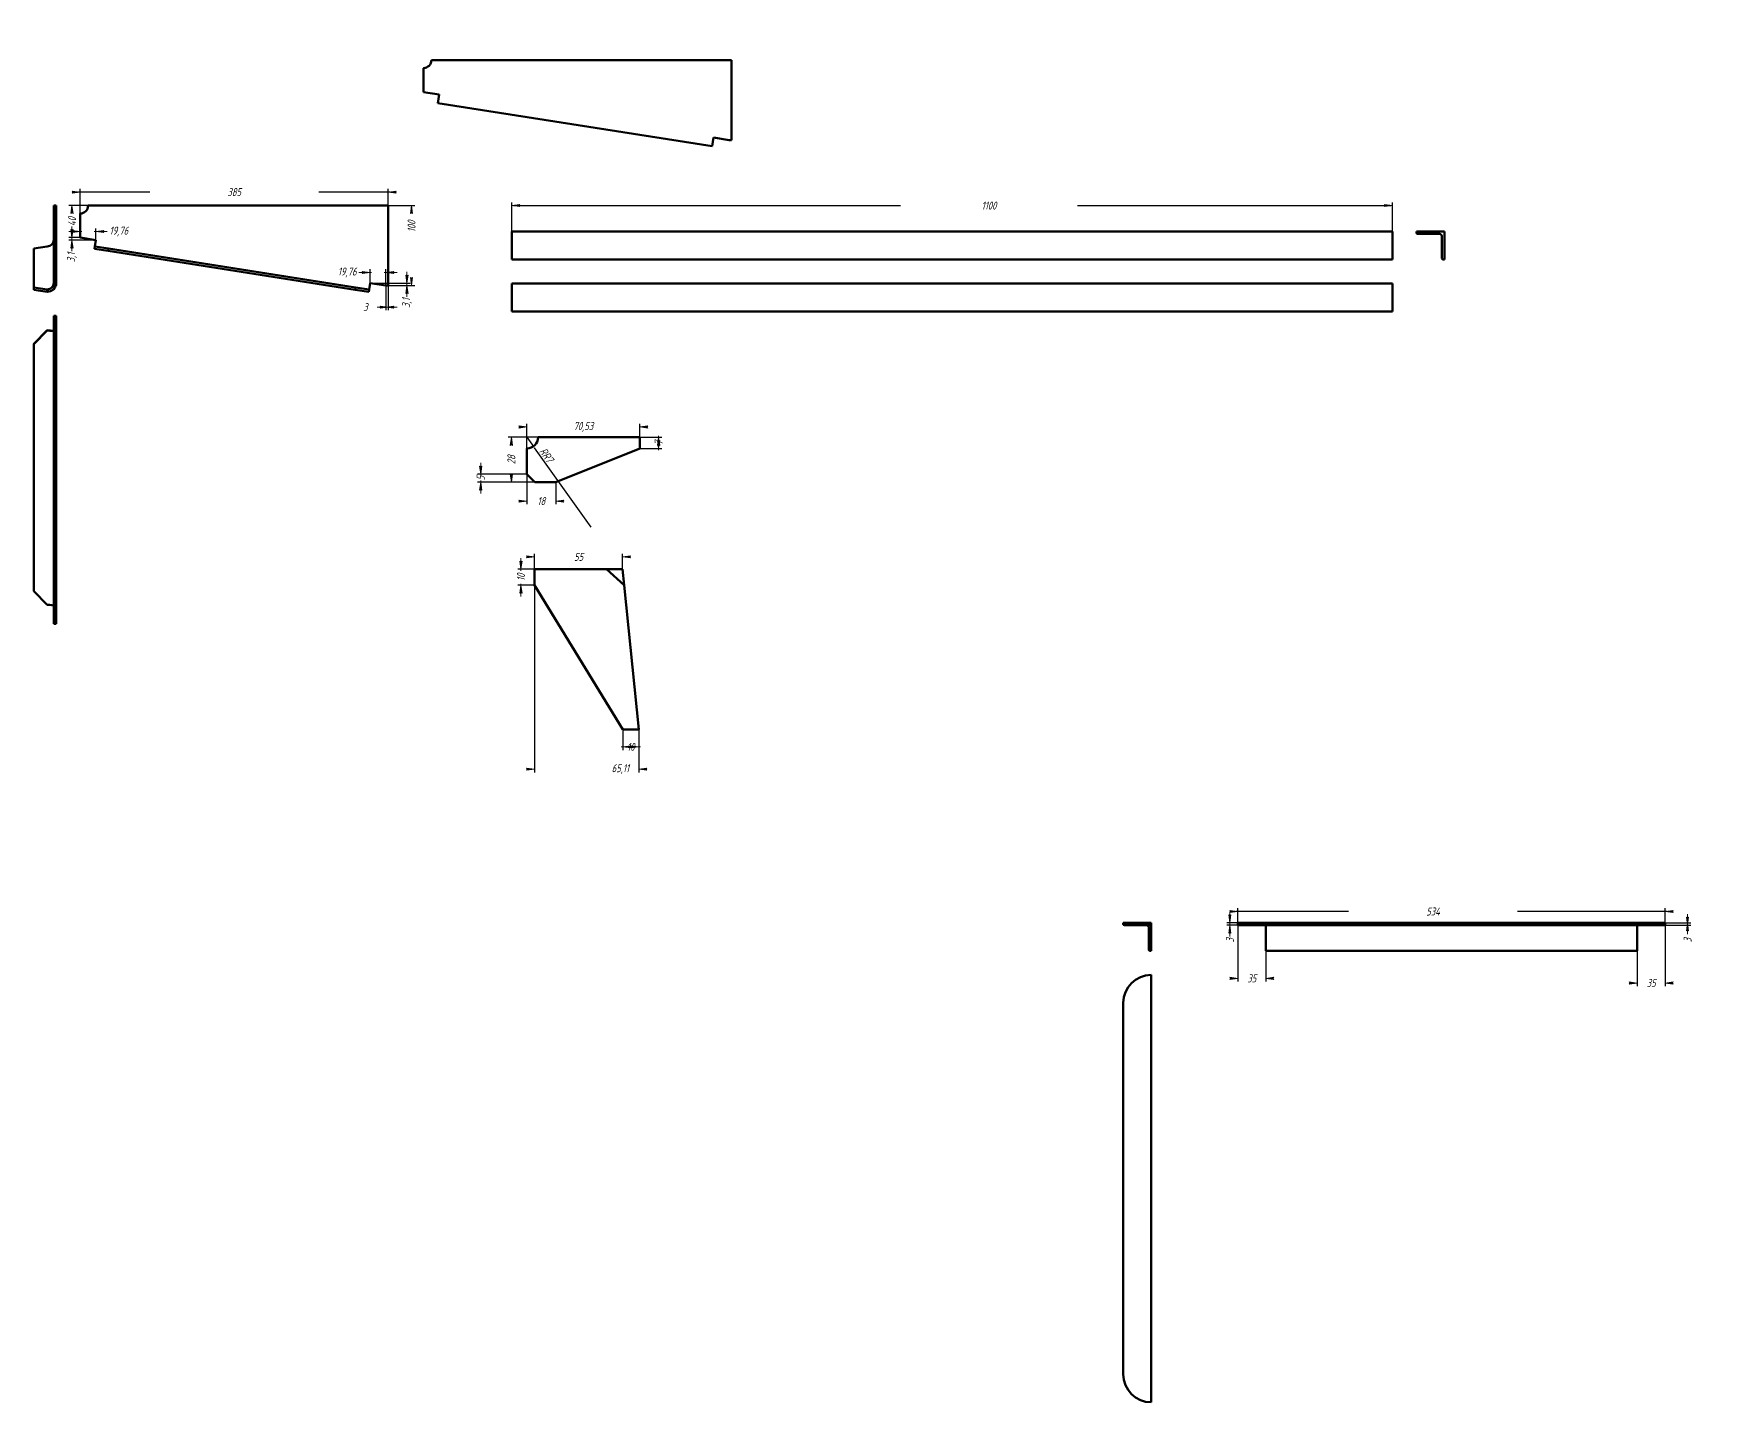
# Model space of a CAD drawing. Header units: millimetres. Extents: x -26 to 4200, y -4187 to 552.
# Drawn here: x -26 to 1026, y -354 to 501 of the extents above; entities that cross this region are included whole.
import ezdxf

# ---------------------------------------------------------------- set-up
doc = ezdxf.new("R2010")
doc.units = ezdxf.units.MM
doc.linetypes.add('K5LT_BASIC', pattern=[0])
doc.linetypes.add('K5LT_THIN', pattern=[0])
doc.layers.add('Системный слой', color=7, linetype='Continuous')
doc.layers.add('Системный слой (1)', color=7, linetype='Continuous', true_color=0x909090)
doc.styles.add('KDIMTEXTSTYLE', font='GOST_AU.SHX', dxfattribs={"width": 0.96, "oblique": 15, "height": 5})
doc.dimstyles.new('KDIMSTYLE (0.50)', dxfattribs={"dimtxt": 5, "dimasz": 1, "dimexe": 2, "dimexo": 0, "dimgap": 1, "dimtad": 1, "dimlfac": 2, "dimtxsty": 'KDIMTEXTSTYLE', "dimsah": 1, "dimcen": 0, "dimdle": 1, "dimadec": 0, "dimazin": 0, "dimtfac": 0.667, "dimtmove": 0, "dimatfit": 3, "dimfxl": 1, "dimtvp": 1, "dimtolj": 1, "dimtzin": 0, "dimarcsym": 0})
doc.dimstyles.new('KDIMSTYLE (1.00)', dxfattribs={"dimtxt": 5, "dimasz": 1, "dimexe": 2, "dimexo": 0, "dimgap": 1, "dimtad": 1, "dimtxsty": 'KDIMTEXTSTYLE', "dimsah": 1, "dimcen": 0, "dimdle": 1, "dimadec": 0, "dimazin": 0, "dimtfac": 0.667, "dimtmove": 0, "dimatfit": 3, "dimfxl": 1, "dimtvp": 1, "dimtolj": 1, "dimtzin": 0, "dimarcsym": 0})

# ---------------------------------------------------------------- blocks, each defined once
blk = doc.blocks.new('U0')
at = {"layer": 'Системный слой (1)', "color": 5, "linetype": 'K5LT_BASIC', "lineweight": 60, "true_color": 0x0000ff}
for p, q in [((-17.87697931237551, 339.5010468135327), (-15.82392386929644, 339.8937850295853)), ((-15.82392386929644, 339.8937850295853), (-14.06766797567559, 341.0152235560986)), ((-14.06766797567559, 341.0152235560986), (-12.86210441347203, 342.7032418568073)), ((-12.86210441347203, 342.7032418568073), (-12.60602471534412, 343.382776052946))]:
    blk.add_line(p, q, dxfattribs=at)
blk = doc.blocks.new('U1')
at = {"layer": 'Системный слой (1)', "color": 5, "linetype": 'K5LT_BASIC', "lineweight": 60, "true_color": 0x0000ff}
for p, q in [((-15.89069894829424, 315.4179777737168), (-17.87697931237449, 315.4755737651899)), ((-13.87697931237483, 315.2079000432691), (-15.89069894829424, 315.4179777737168))]:
    blk.add_line(p, q, dxfattribs=at)
blk = doc.blocks.new('KDIMARROW_01')
at = {"layer": 'Системный слой'}
blk.add_hatch(color=0, dxfattribs=at).paths.add_polyline_path([(-5, -0.6582624912261956), (0, 0), (-5, 0.658262491226197), (-4.5, 5.51091059616309e-16)])
at = {"layer": 'Системный слой', "color": 0, "linetype": 'K5LT_THIN', "lineweight": 18}
for p, q in [((-4.5, 5.51091059616309e-16), (-5, 0.658262491226197)), ((-5, 0.658262491226197), (0, 0)), ((0, 0), (-5, -0.6582624912261956)), ((-5, -0.6582624912261956), (-4.5, 5.51091059616309e-16))]:
    blk.add_line(p, q, dxfattribs=at)
at = {"layer": 'Системный слой (1)', "color": 0, "linetype": 'K5LT_THIN', "lineweight": 18}
blk.add_line((0, 0), (-1, 0), dxfattribs=at)
blk = doc.blocks.new('KDIMARROW_02')
at = {"layer": 'Системный слой'}
blk.add_hatch(color=0, dxfattribs=at).paths.add_polyline_path([(4.5, -5.51091059616309e-16), (5, 0.6582624912261956), (0, 0), (5, -0.658262491226197)])
at = {"layer": 'Системный слой', "color": 0, "linetype": 'K5LT_THIN', "lineweight": 18}
for p, q in [((5, 0.6582624912261956), (0, 0)), ((0, 0), (5, -0.658262491226197)), ((0, 0), (7, -8.572527594031472e-16)), ((4.5, -5.51091059616309e-16), (5, 0.6582624912261956)), ((5, -0.658262491226197), (4.5, -5.51091059616309e-16))]:
    blk.add_line(p, q, dxfattribs=at)
at = {"layer": 'Системный слой (1)', "color": 0, "linetype": 'K5LT_THIN', "lineweight": 18}
blk.add_line((0, 0), (-1, 0), dxfattribs=at)

msp = doc.modelspace()

# ---------------------------------------------------------------- linework, layer by layer
at = {"layer": 'Системный слой (1)', "color": 5, "linetype": 'K5LT_BASIC', "lineweight": 60, "true_color": 0x0000ff}
for p, q in [((222.1230206876289, 484.3204822806779), (409.6230206876289, 484.3204822806779)), ((409.6230206876289, 484.3204822806779), (409.6230206876289, 434.3204822806779)), ((217.1230206876289, 464.3204822806779), (217.1230206876289, 479.3204822806779)), ((227.0019052276439, 462.7688250230841), (217.1230206876289, 464.3204822806779)), ((227.0019052276439, 462.7688250230841), (226.1484937359687, 457.3354385260766)), ((226.1484937359687, 457.3354385260766), (397.3907246559384, 430.4387530412646)), ((397.3907246559384, 430.4387530412646), (398.2441361476135, 435.8721395382721)), ((408.1230206876289, 434.3204822806779), (398.2441361476135, 435.8721395382721)), ((409.6230206876289, 434.3204822806779), (408.1230206876289, 434.3204822806779)), ((-13.87697931237551, 393.382776052946), (-13.87697931237551, 343.382776052946)), ((-12.37697931237551, 393.382776052946), (-13.87697931237551, 393.382776052946)), ((-12.37697931237551, 393.382776052946), (-12.37697931237551, 343.382776052946)), ((7.623020687628014, 393.382776052946), (195.123020687628, 393.382776052946)), ((195.123020687628, 393.382776052946), (195.123020687628, 343.382776052946)), ((2.623020687628014, 373.382776052946), (2.623020687628014, 388.382776052946)), ((12.50190522764296, 371.8311187953523), (2.623020687628014, 373.382776052946)), ((12.50190522764296, 371.8311187953523), (11.88124232460768, 367.8795649793472)), ((272.3726631614285, 377.1327760529461), (272.3726631614285, 359.6327760529461)), ((822.3726631614286, 377.1327760529461), (272.3726631614285, 377.1327760529461)), ((822.3726631614286, 377.1327760529461), (822.3726631614286, 359.6327760529461)), ((837.3726631614286, 376.3827760529461), (837.3726631614286, 377.1327760529461)), ((837.3726631614286, 377.1327760529461), (854.8726631614286, 377.1327760529461)), ((851.8726631614286, 375.6327760529461), (838.1226631614286, 375.6327760529461)), ((853.3726631614286, 360.3827760529461), (853.3726631614286, 374.1327760529461)), ((854.8726631614286, 377.1327760529461), (854.8726631614286, 359.6327760529461)), ((-26.37697931237551, 366.5606563103922), (-17.87697931237551, 367.8795649793472)), ((-26.37697931237551, 342.3017881634902), (-26.37697931237551, 366.5606563103922)), ((11.6484937359678, 366.3977322983447), (11.88124232460768, 367.8795649793472)), ((20.04554559497774, 365.0788236293897), (11.6484937359678, 366.3977322983447)), ((20.27829418361807, 366.5606563103922), (11.88124232460768, 367.8795649793472)), ((20.04554559497774, 365.0788236293897), (20.27829418361807, 366.5606563103922)), ((174.493672796923, 340.8199554824877), (20.04554559497774, 365.0788236293897)), ((174.7264213855628, 342.3017881634902), (20.27829418361807, 366.5606563103922)), ((822.3726631614286, 359.6327760529461), (272.3726631614285, 359.6327760529461)), ((854.8726631614286, 359.6327760529461), (854.1226631614286, 359.6327760529461)), ((-17.87697931237551, 340.9828794945352), (-26.37697931237551, 342.3017881634902)), ((-26.37697931237551, 340.8199554824877), (-26.37697931237551, 342.3017881634902)), ((-17.87697931237551, 339.5010468135328), (-26.37697931237551, 340.8199554824877)), ((-17.87697931237551, 339.5010468135328), (-17.87697931237551, 340.9828794945352)), ((-12.37697931237551, 343.382776052946), (-13.87697931237551, 343.382776052946)), ((174.493672796923, 340.8199554824877), (174.7264213855628, 342.3017881634902)), ((182.8907246559374, 339.5010468135328), (174.493672796923, 340.8199554824877)), ((183.1234732445728, 340.9828794945352), (174.7264213855628, 342.3017881634902)), ((182.8907246559374, 339.5010468135328), (183.1234732445728, 340.9828794945352)), ((183.1234732445728, 340.9828794945352), (183.7441361476126, 344.9344333105402)), ((193.623020687628, 343.382776052946), (183.7441361476126, 344.9344333105402)), ((195.123020687628, 343.382776052946), (193.623020687628, 343.382776052946)), ((272.3726631614285, 344.6327760529448), (272.3726631614285, 327.1327760529448)), ((822.3726631614286, 344.6327760529448), (272.3726631614285, 344.6327760529448)), ((822.3726631614286, 344.6327760529448), (822.3726631614286, 327.1327760529448)), ((822.3726631614286, 327.1327760529448), (272.3726631614285, 327.1327760529448)), ((-13.87697931237551, 324.5010468135306), (-13.87697931237551, 319.5010468135306)), ((-13.87697931237551, 324.5010468135306), (-12.37697931237551, 324.5010468135306)), ((-13.87697931237551, 319.5010468135306), (-13.87697931237551, 132.0010468135306)), ((-13.87697931237551, 319.5010468135306), (-12.37697931237551, 319.5010468135306)), ((-12.37697931237551, 324.5010468135306), (-12.37697931237551, 319.5010468135306)), ((-12.37697931237551, 319.5010468135306), (-12.37697931237551, 132.0010468135306)), ((-26.37697931237551, 307.0785219061809), (-17.87697931237551, 315.4755737651908)), ((-26.37697931237551, 306.8457733175405), (-17.87697931237551, 315.2428251765509)), ((-26.37697931237551, 307.0785219061809), (-26.37697931237551, 306.8457733175405)), ((-26.37697931237551, 152.3976461155958), (-26.37697931237551, 306.8457733175405)), ((-17.87697931237551, 315.4755737651908), (-17.87697931237551, 315.2428251765509)), ((352.2539860946729, 248.5957731943694), (288.7197837845165, 248.5957731943694)), ((352.2539860946729, 241.5957731943769), (352.2539860946729, 248.5957731943694)), ((281.7197837845165, 241.5957731943769), (281.7197837845165, 225.5957731943778)), ((299.7197837845165, 220.5957731943778), (352.2539860946729, 241.5957731943769)), ((281.7197837845165, 225.5957731943778), (286.7197837845165, 220.5957731943778)), ((286.7197837845165, 220.5957731943778), (299.7197837845165, 220.5957731943778)), ((286.5227787679109, 166.1351831816493), (286.5227787679109, 156.1351831816493)), ((331.5227787679155, 166.1351831816493), (286.5227787679109, 166.1351831816493)), ((342.5282337852109, 156.1858585709947), (331.5227787679155, 166.1351831816493)), ((331.5227787679155, 166.1351831816493), (341.5227787679155, 166.1351831816493)), ((342.5282337852109, 156.1858585709947), (341.5227787679155, 166.1351831816493)), ((-17.87697931237551, 144.0005942565858), (-26.37697931237551, 152.3976461155958)), ((286.5227787679109, 156.1351831816493), (341.6285402808007, 66.13518318164927)), ((351.6285402808007, 66.13518318164927), (342.5282337852109, 156.1858585709947)), ((-12.37697931237551, 132.0010468135306), (-13.87697931237551, 132.0010468135306)), ((341.6285402808007, 66.13518318164927), (351.6285402808007, 66.13518318164927)), ((671.7835845490661, -54.77953495371378), (654.2835845490661, -54.77953495371378)), ((654.2835845490661, -55.52953495371378), (654.2835845490661, -54.77953495371378)), ((655.0335845490661, -56.27953495371378), (671.7835845490661, -56.27953495371378)), ((670.2835845490661, -71.52953495371378), (670.2835845490661, -57.77953495371378)), ((671.7835845490661, -56.27953495371378), (671.7835845490661, -54.77953495371378)), ((671.7835845490661, -56.27953495371378), (671.7835845490661, -72.27953495371378)), ((743.2835845490654, -54.77953495371378), (725.7835845490654, -54.77953495371378)), ((725.7835845490654, -56.27953495371378), (725.7835845490654, -54.77953495371378)), ((725.7835845490654, -56.27953495371378), (738.215300815888, -56.27953495371378)), ((738.215300815888, -56.27953495371378), (980.3518682822455, -56.27953495371378)), ((743.2835845490654, -54.77953495371378), (975.2835845490654, -54.77953495371378)), ((743.2835845490654, -57.77953495371378), (743.2835845490654, -56.27953495371378)), ((743.2835845490654, -57.77953495371378), (743.2835845490654, -71.52953495371378)), ((992.7835845490654, -54.77953495371378), (975.2835845490654, -54.77953495371378)), ((975.2835845490654, -56.27953495371378), (975.2835845490654, -57.77953495371378)), ((975.2835845490654, -71.52953495371378), (975.2835845490654, -57.77953495371378)), ((980.3518682822455, -56.27953495371378), (992.7835845490654, -56.27953495371378)), ((992.7835845490654, -56.27953495371378), (992.7835845490654, -54.77953495371378)), ((671.0335845490661, -72.27953495371378), (671.7835845490661, -72.27953495371378)), ((743.2835845490654, -71.52953495371378), (743.2835845490654, -72.27953495371378)), ((743.2835845490654, -72.27953495371378), (975.2835845490654, -72.27953495371378)), ((975.2835845490654, -72.27953495371378), (975.2835845490654, -71.52953495371378)), ((671.7835845490661, -87.27953495371185), (671.7835845490661, -354.2795349537118)), ((654.2835845490661, -104.7795349537118), (654.2835845490661, -336.7795349537118))]:
    msp.add_line(p, q, dxfattribs=at)
for centre, radius, start, end in [((217.1230206876289, 484.3204822806779), 5.000000000000001, 270, 0), ((2.623020687628014, 393.382776052946), 5.000000000000001, 270, 0), ((838.1226631614286, 376.3827760529461), 0.7500000000000283, 180, 270), ((851.8726631614286, 374.1327760529461), 1.500000000000032, 0, 90), ((854.1226631614286, 360.3827760529461), 0.7500000000000283, 180, 270), ((281.7197837845165, 248.5957731943694), 7.000000000000002, 270, 0), ((655.0335845490661, -55.52953495371378), 0.7500000000000001, 180, 270), ((668.7835845490661, -57.77953495371378), 1.5, 0, 90), ((671.0335845490661, -71.52953495371378), 0.7500000000000001, 180, 270), ((671.7835845490661, -104.7795349537118), 17.5, 90, 180), ((671.7835845490661, -336.7795349537118), 17.5, 180, 270)]:
    msp.add_arc(centre, radius, start, end, dxfattribs=at)
for centre, major_axis, ratio, start_param, end_param in [((-17.87697931237551, 371.8311187953529), (4.000000000000001, -9.992922611822588e-13), 0.9878884540015495, 4.712388980384942, 6.283185307179586), ((-17.87697931237551, 344.9344333105412), (4.000000000000001, -9.797174393178828e-16), 0.9878884540015496, 4.71238898038469, 6.283185307179586), ((-17.87697931237551, 314.6221622735134), (4.000000000000001, 1.568398443407626e-13), 0.1551657257593586, 0, 1.570796326794644), ((-17.87697931237551, 143.379931353546), (-4.000000000000001, 4.898587196589414e-16), 0.1551657257593586, 3.141592653590045, 4.71238898038469)]:
    msp.add_ellipse(centre, major_axis=major_axis, ratio=ratio, start_param=start_param, end_param=end_param, dxfattribs=at)
for points, knots in [([(738.215300815888, -56.27953495371378), (738.3193739438329, -56.27683904407525), (738.52793810718, -56.2697238025192), (738.8412369448347, -56.25350575228873), (739.1559494896755, -56.23119850032538), (739.4718519746784, -56.20255606411803), (739.7888372474458, -56.16743189527148), (740.1064396254123, -56.12591628767922), (740.4245007534569, -56.07901843422934), (740.7429029061323, -56.02753194914982), (741.0614165941693, -55.97223056899577), (741.3799339586103, -55.91379417188421), (741.6981803430454, -55.85287664562162), (742.1211770835444, -55.76927389922082), (742.6485571726903, -55.66138946663591), (743.0720266306121, -55.57331236321482), (743.2835845490654, -55.52953495371378)], [0, 0, 0, 0, 1.049557127456633, 2.105029875544928, 3.165477393999707, 4.230929354484109, 5.298205228056513, 6.367325091401946, 7.437399916927105, 8.508594477245433, 9.58029458404031, 10.65078807802609, 11.71941705491164, 12.78396786127558, 14.90099711762091, 17, 17, 17, 17]), ([(980.3518682822455, -56.27953495371378), (980.2477951543005, -56.2768390440753), (980.0392309909539, -56.26972380251925), (979.7259321532965, -56.2535057522889), (979.4112196084561, -56.23119850032538), (979.0953171234532, -56.20255606411803), (978.7783318506854, -56.16743189527148), (978.4607294727193, -56.12591628767831), (978.1426683446748, -56.0790184342265), (977.8242661919985, -56.02753194914362), (977.5057525039656, -55.97223056898713), (977.1872351395205, -55.91379417187204), (976.8689887550909, -55.85287664560718), (976.4459920145887, -55.76927389920434), (975.9186119254441, -55.66138946662142), (975.495142467521, -55.57331236320829), (975.2835845490654, -55.52953495371378)], [0, 0, 0, 0, 1.049557127462526, 2.105029875551769, 3.16547739400587, 4.230929354490519, 5.298205228064237, 6.367325091409572, 7.437399916936113, 8.508594477247911, 9.5802945840466, 10.65078807802909, 11.71941705491435, 12.78396786127746, 14.90099711762162, 17, 17, 17, 17])]:
    msp.add_open_spline(points, degree=3, knots=knots, dxfattribs=at)

# ---------------------------------------------------------------- block references
at = {"layer": 'Системный слой (1)'}
for name in ['U0', 'U1']:
    msp.add_blockref(name, (0, 0), dxfattribs=at)

# ---------------------------------------------------------------- dimensions: what is measured, and where the dimension line sits
at = {"layer": 'Системный слой (1)', "color": 7}
for base, p1, p2, location, dimstyle, override in [((2.623020687628014, 401.8137837383306), (195.123020687628, 393.382776052946), (2.623020687628014, 388.382776052946), (98.87302068762801, 401.8137837383306), 'KDIMSTYLE (0.50)', {"dimexo": 0, "dimpost": '\\H5.0;\\W0.965;\\Q15;<>', "dimblk1": 'KDIMARROW_01', "dimblk2": 'KDIMARROW_01', "dimse1": 0, "dimse2": 0, "dimclrt": 7, "dimtolj": 1}), ((822.3726631614286, 393.382776052946), (272.3726631614285, 377.1327760529461), (822.3726631614286, 377.1327760529461), (570.3726631614286, 393.382776052946), 'KDIMSTYLE (0.50)', {"dimexo": 0, "dimpost": '\\H5.0;\\W0.965;\\Q15;<>', "dimblk1": 'KDIMARROW_01', "dimblk2": 'KDIMARROW_01', "dimse1": 0, "dimse2": 0, "dimclrt": 7, "dimtolj": 1}), ((12.50190522764296, 377.1373165131832), (2.623020687628014, 373.382776052946), (12.50190522764296, 371.8311187953523), (26.80013561825808, 377.1373165131832), 'KDIMSTYLE (0.50)', {"dimexo": 0, "dimpost": '\\H5.0;\\W0.965;\\Q15;<>', "dimblk1": 'KDIMARROW_02', "dimblk2": 'KDIMARROW_02', "dimse1": 0, "dimse2": 0, "dimclrt": 7, "dimtolj": 1}), ((193.623020687628, 351.5851486948084), (183.7441361476126, 344.9344333105402), (193.623020687628, 343.382776052946), (169.445905756997, 351.5851486948084), 'KDIMSTYLE (0.50)', {"dimexo": 0, "dimpost": '\\H5.0;\\W0.965;\\Q15;<>', "dimblk1": 'KDIMARROW_02', "dimblk2": 'KDIMARROW_02', "dimse1": 0, "dimse2": 0, "dimclrt": 7, "dimtolj": 1}), ((195.123020687628, 329.9759542609602), (193.623020687628, 343.382776052946), (195.123020687628, 343.382776052946), (180.8239584355833, 329.9759542609602), 'KDIMSTYLE (0.50)', {"dimexo": 0, "dimpost": '\\H5.0;\\W0.965;\\Q15;<>', "dimblk1": 'KDIMARROW_02', "dimblk2": 'KDIMARROW_02', "dimse1": 0, "dimse2": 0, "dimclrt": 7, "dimtolj": 1}), ((281.7197837845165, 255.0662967776636), (352.2539860946729, 248.5957731943694), (281.7197837845165, 241.5957731943694), (316.9868849395947, 255.0662967776636), 'KDIMSTYLE (1.00)', {"dimexo": 0, "dimpost": '\\H5.0;\\W0.965;\\Q15;<>', "dimblk1": 'KDIMARROW_01', "dimblk2": 'KDIMARROW_01', "dimse1": 0, "dimse2": 0, "dimclrt": 7, "dimtolj": 1}), ((281.7197837845165, 208.7512499436417), (299.7197837845165, 220.5957731943778), (281.7197837845165, 225.5957731943778), (290.7197837845165, 208.7512499436417), 'KDIMSTYLE (1.00)', {"dimexo": 0, "dimpost": '\\H5.0;\\W0.965;\\Q15;<>', "dimblk1": 'KDIMARROW_01', "dimblk2": 'KDIMARROW_01', "dimse1": 0, "dimse2": 0, "dimclrt": 7, "dimtolj": 1}), ((286.5227787679109, 173.9123706223476), (341.5227787679155, 166.1351831816493), (286.5227787679109, 166.1351831816493), (314.0227787679132, 173.9123706223476), 'KDIMSTYLE (1.00)', {"dimexo": 0, "dimpost": '\\H5.0;\\W0.965;\\Q15;<>', "dimblk1": 'KDIMARROW_01', "dimblk2": 'KDIMARROW_01', "dimse1": 0, "dimse2": 0, "dimclrt": 7, "dimtolj": 1}), ((286.5227787679109, 41.30142114932676), (351.6285402808007, 66.13518318164927), (286.5227787679109, 156.1351831816493), (340.0961449179467, 41.30142114932676), 'KDIMSTYLE (1.00)', {"dimexo": 0, "dimpost": '\\H5.0;\\W0.965;\\Q15;<>', "dimblk1": 'KDIMARROW_01', "dimblk2": 'KDIMARROW_01', "dimse1": 0, "dimse2": 0, "dimclrt": 7, "dimtolj": 1}), ((341.6285402808007, 55.23272278777858), (351.6285402808007, 66.13518318164927), (341.6285402808007, 66.13518318164927), (346.6285402808007, 55.23272278777858), 'KDIMSTYLE (1.00)', {"dimexo": 0, "dimpost": '\\H5.0;\\W0.965;\\Q15;<>', "dimblk1": 'KDIMARROW_02', "dimblk2": 'KDIMARROW_02', "dimse1": 0, "dimse2": 0, "dimclrt": 7, "dimtolj": 1}), ((725.7835845490654, -47.65377808314645), (992.7835845490654, -54.77953495371378), (725.7835845490654, -54.77953495371378), (847.7835845490654, -47.65377808314645), 'KDIMSTYLE (0.50)', {"dimexo": 0, "dimpost": '\\H5.0;\\W0.965;\\Q15;<>', "dimblk1": 'KDIMARROW_01', "dimblk2": 'KDIMARROW_01', "dimse1": 0, "dimse2": 0, "dimclrt": 7, "dimtolj": 1}), ((725.7835845490654, -89.42710271180283), (743.2835845490654, -72.27953495371378), (725.7835845490654, -56.27953495371378), (734.5335845490654, -89.42710271180283), 'KDIMSTYLE (0.50)', {"dimexo": 0, "dimpost": '\\H5.0;\\W0.965;\\Q15;<>', "dimblk1": 'KDIMARROW_01', "dimblk2": 'KDIMARROW_01', "dimse1": 0, "dimse2": 0, "dimclrt": 7, "dimtolj": 1}), ((975.2835845490654, -92.32755283305164), (992.7835845490654, -56.27953495371378), (975.2835845490654, -72.27953495371378), (984.0335845490654, -92.32755283305164), 'KDIMSTYLE (0.50)', {"dimexo": 0, "dimpost": '\\H5.0;\\W0.965;\\Q15;<>', "dimblk1": 'KDIMARROW_01', "dimblk2": 'KDIMARROW_01', "dimse1": 0, "dimse2": 0, "dimclrt": 7, "dimtolj": 1})]:
    msp.add_linear_dim(base=base, p1=p1, p2=p2, location=location, dimstyle=dimstyle, override=override, dxfattribs=at).render()
for base, p1, p2, location, dimstyle, override in [((-2.479193782016409, 393.382776052946), (2.623020687628014, 373.382776052946), (7.623020687628014, 393.382776052946), (-2.479193782016409, 383.382776052946), 'KDIMSTYLE (0.50)', {"dimexo": 0, "dimpost": '\\H5.0;\\W0.965;\\Q15;<>', "dimblk1": 'KDIMARROW_01', "dimblk2": 'KDIMARROW_01', "dimse1": 0, "dimse2": 0, "dimclrt": 7, "dimtolj": 1}), ((209.6581199076322, 393.382776052946), (195.123020687628, 343.382776052946), (195.123020687628, 393.382776052946), (209.6581199076322, 380.382776052946), 'KDIMSTYLE (0.50)', {"dimexo": 0, "dimpost": '\\H5.0;\\W0.965;\\Q15;<>', "dimblk1": 'KDIMARROW_01', "dimblk2": 'KDIMARROW_01', "dimse1": 0, "dimse2": 0, "dimclrt": 7, "dimtolj": 1}), ((-2.479193782016409, 371.8311187953523), (2.623020687628014, 373.382776052946), (12.50190522764296, 371.8311187953523), (-2.479193782016409, 360.9482200784882), 'KDIMSTYLE (0.50)', {"dimexo": 0, "dimpost": '\\H5.0;\\W0.965;\\Q15;<>', "dimblk1": 'KDIMARROW_02', "dimblk2": 'KDIMARROW_02', "dimse1": 0, "dimse2": 0, "dimclrt": 7, "dimtolj": 1}), ((206.7927863514183, 343.382776052946), (183.7441361476126, 344.9344333105402), (193.623020687628, 343.382776052946), (206.7927863514183, 332.4998773360807), 'KDIMSTYLE (0.50)', {"dimexo": 0, "dimpost": '\\H5.0;\\W0.965;\\Q15;<>', "dimblk1": 'KDIMARROW_02', "dimblk2": 'KDIMARROW_02', "dimse1": 0, "dimse2": 0, "dimclrt": 7, "dimtolj": 1}), ((364.0085282273368, 241.5957731943769), (352.2539860946729, 248.5957731943694), (352.2539860946729, 241.5957731943769), (364.0085282273368, 245.0957731943731), 'KDIMSTYLE (1.00)', {"dimexo": 0, "dimpost": '\\H5.0;\\W0.965;\\Q15;<>', "dimblk1": 'KDIMARROW_02', "dimblk2": 'KDIMARROW_02', "dimse1": 0, "dimse2": 0, "dimclrt": 7, "dimtolj": 1}), ((272.0227787679109, 248.5957731943694), (286.7197837845165, 220.5957731943778), (288.7197837845165, 248.5957731943694), (272.0227787679109, 234.5957731943736), 'KDIMSTYLE (1.00)', {"dimexo": 0, "dimpost": '\\H5.0;\\W0.965;\\Q15;<>', "dimblk1": 'KDIMARROW_01', "dimblk2": 'KDIMARROW_01', "dimse1": 0, "dimse2": 0, "dimclrt": 7, "dimtolj": 1}), ((252.8502101035872, 225.5957731943778), (286.7197837845165, 220.5957731943778), (281.7197837845165, 225.5957731943778), (252.8502101035872, 223.0957731943778), 'KDIMSTYLE (1.00)', {"dimexo": 0, "dimpost": '\\H5.0;\\W0.965;\\Q15;<>', "dimblk1": 'KDIMARROW_02', "dimblk2": 'KDIMARROW_02', "dimse1": 0, "dimse2": 0, "dimclrt": 7, "dimtolj": 1}), ((278.0082092262678, 166.1351831816493), (286.5227787679109, 156.1351831816493), (286.5227787679109, 166.1351831816493), (278.0082092262678, 161.1351831816493), 'KDIMSTYLE (1.00)', {"dimexo": 0, "dimpost": '\\H5.0;\\W0.965;\\Q15;<>', "dimblk1": 'KDIMARROW_02', "dimblk2": 'KDIMARROW_02', "dimse1": 0, "dimse2": 0, "dimclrt": 7, "dimtolj": 1}), ((720.8578805099769, -56.27953495371378), (725.7835845490654, -54.77953495371378), (725.7835845490654, -56.27953495371378), (720.8578805099769, -65.57359720575846), 'KDIMSTYLE (0.50)', {"dimexo": 0, "dimpost": '\\H5.0;\\W0.965;\\Q15;<>', "dimblk1": 'KDIMARROW_02', "dimblk2": 'KDIMARROW_02', "dimse1": 0, "dimse2": 0, "dimclrt": 7, "dimtolj": 1}), ((1006.782732303097, -54.77953495371378), (992.7835845490654, -56.27953495371378), (992.7835845490654, -54.77953495371378), (1006.782732303097, -65.57359720575846), 'KDIMSTYLE (0.50)', {"dimexo": 0, "dimpost": '\\H5.0;\\W0.965;\\Q15;<>', "dimblk1": 'KDIMARROW_02', "dimblk2": 'KDIMARROW_02', "dimse1": 0, "dimse2": 0, "dimclrt": 7, "dimtolj": 1})]:
    msp.add_linear_dim(base=base, p1=p1, p2=p2, angle=90, location=location, dimstyle=dimstyle, override=override, dxfattribs=at).render()
msp.add_radius_dim(center=(281.7197837845165, 248.5957731943694), radius=6.9999999999999805, location=(291.062270874683, 235.5020668490517), dimstyle='KDIMSTYLE (1.00)', override={"dimpost": '\\H5.0;\\W0.965;\\Q15;R<>', "dimblk2": 'KDIMARROW_01', "dimclrt": 7, "dimtolj": 1}, dxfattribs=at).render()

doc.saveas('drawing.dxf')
